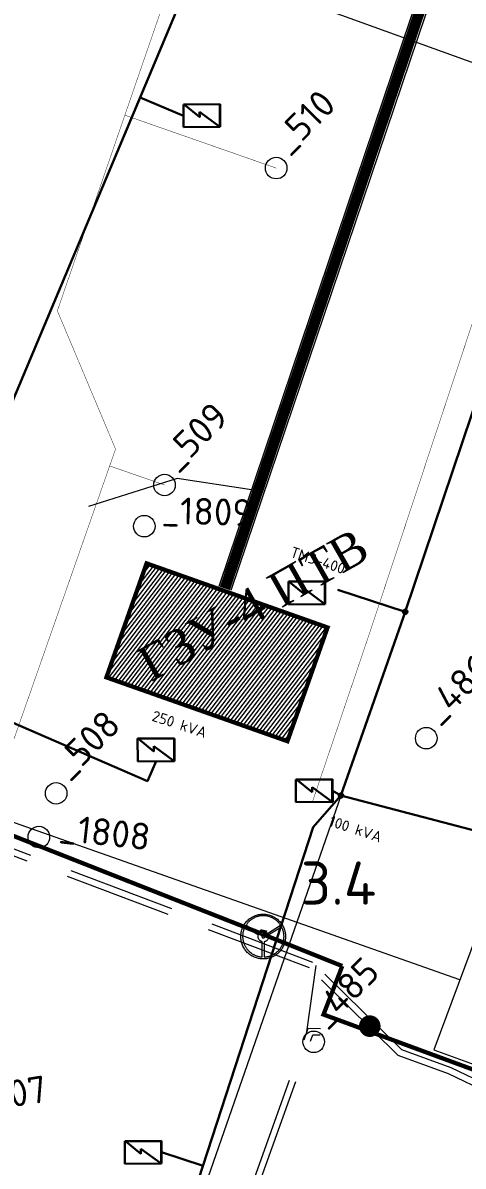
# Model space of a CAD drawing. Header units: millimetres. Extents: x 519 to 9564855, y -810 to 5021775.
# Drawn here: x 9530698 to 9530902, y 4999253 to 4999784 of the extents above; entities that cross this region are included whole.
import ezdxf

# ---------------------------------------------------------------- set-up
doc = ezdxf.new("R2010")
doc.units = ezdxf.units.MM
doc.header["$LTSCALE"] = 2
doc.header["$MEASUREMENT"] = 0
doc.linetypes.add('92051501$0$GROUND2', pattern=[35, 25, -10])
for name, color, linetype in [('COMPOUND', 3, 'Continuous'), ('FIBERGLASS', 212, 'Continuous'), ('OilColl&Flowlines', 3, 'Continuous'), ('OLD WELLS(dr.bfr2000)', 24, 'Continuous'), ('PPLINE_WAT', 7, 'WTR_LINE'), ('ROAD_FIELD', 255, '92051501$0$GROUND2'), ('ROAD_GROUND', 9, 'Continuous'), ('vodovod', 5, 'Continuous'), ('Скважины на 2015 год', 7, 'Continuous')]:
    doc.layers.add(name, color=color, linetype=linetype)
for name, color, linetype, lineweight in [('SteamInjInfrastructure', 25, 'Continuous', 100), ('Электро', 1, 'Continuous', 30), ('Электроснаб', 1, 'Continuous', 18), ('Электроснабжене', 1, 'Continuous', 18)]:
    doc.layers.add(name, color=color, linetype=linetype, lineweight=lineweight)
doc.styles.add('92051501$0$STANDARD', font='simplex.shx')
doc.styles.add('Elect', font='isocpeur.ttf')
doc.styles.get("Standard").update_dxf_attribs({"font": 'isocpeur.ttf', "width": 0.5})
doc.linetypes.add('STM_LINE', pattern='A,0.5,-0.2,["S",92051501$0$STANDARD,S=0.1,R=0,X=-0.1,Y=-0.05],-0.05', length=0.75)
doc.linetypes.add('WTR_LINE', pattern='A,0.5,-0.2,["W",92051501$0$STANDARD,S=0.1,R=0,X=-0.1,Y=-0.05],-0.05', length=0.75)

msp = doc.modelspace()

# ---------------------------------------------------------------- hatches: boundary and pattern name
at = {"layer": 'Скважины на 2015 год', "linetype": 'ByBlock', "lineweight": 0, "ltscale": 5}
h = msp.add_hatch(dxfattribs=at)
h.set_pattern_fill('ANSI31', color=5, scale=12, angle=7.5725136, style=0)
h.set_pattern_definition([(52.572513574, (746399.5125, -1213229.388), (-1.19118473032, 0.9116353099), [])])
h.paths.add_polyline_path([(9530736.32831, 4999479.7464), (9530820.29661, 4999450.11053), (9530838.92153, 4999502.88114), (9530754.95323, 4999532.51701)])
h.paths.add_polyline_path([(9530757.77752, 4999467.39454), (9530862.99825, 4999527.10122), (9530846.13805, 4999556.81385), (9530740.91732, 4999497.10717)], flags=9)

# ---------------------------------------------------------------- linework, layer by layer
at = {"layer": 'COMPOUND', "lineweight": 0, "const_width": 2, "elevation": 0}
msp.add_lwpolyline([(9530820.29661, 4999450.11053), (9530736.32831, 4999479.7464), (9530754.96445, 4999532.63035), (9530838.92153, 4999502.88114), (9530820.29661, 4999450.11053)], dxfattribs=at)
at = {"layer": 'FIBERGLASS', "linetype": 'ByBlock', "lineweight": 0, "ltscale": 50, "const_width": 0.2, "elevation": 0}
msp.add_lwpolyline([(9531471.80978, 5001176.46627), (9531075.60101, 5000046.48218), (9531034.33262, 5000031.22046), (9530859.14665, 4999502.46018), (9530831.87834, 4999421.87246)], dxfattribs=at)
at = {"layer": 'OilColl&Flowlines', "lineweight": 0}
msp.add_line((9530679.2, 4998948.19), (9530845.31, 4999425.38), dxfattribs=at)
at = {"layer": 'OilColl&Flowlines', "lineweight": 0, "const_width": 2}
for points in [[(9530807.76635, 4999360.99414), (9530575.437, 4999452.555), (9530117.037, 4999610.455), (9530188.637, 4999808.955), (9530167.037, 4999981.955), (9530165.837, 4999982.555), (9530164.837, 4999982.955), (9530155.337, 4999986.355)], [(9530845.737, 4999345.755), (9530807.737, 4999360.955), (9530808.337, 4999361.755), (9530809.637, 4999361.455), (9530809.237, 4999360.555)], [(9531270.637, 4999342.455), (9531205.437, 4999162.555), (9531204.737, 4999160.655), (9531204.137, 4999160.855), (9531212.837, 4999184.855), (9530837.037, 4999323.255), (9530845.737, 4999345.755)]]:
    msp.add_lwpolyline(points, dxfattribs=at)
at = {"layer": 'OilColl&Flowlines', "lineweight": 0}
for points in [[(9530809.05078, 4999369.81876), (9530809.05078, 4999369.81876), (9530809.58051, 4999369.80837), (9530810.09984, 4999369.76683), (9530810.61918, 4999369.69412), (9530811.12813, 4999369.61102), (9530811.62669, 4999369.48638), (9530812.11486, 4999369.35136), (9530812.60304, 4999369.18517), (9530813.07044, 4999368.99821), (9530813.52746, 4999368.79047), (9530813.97408, 4999368.56197), (9530814.41033, 4999368.31269), (9530814.83618, 4999368.04263), (9530815.24126, 4999367.7518), (9530815.63596, 4999367.4402), (9530816.00988, 4999367.11821), (9530816.37341, 4999366.77545), (9530816.71618, 4999366.41192), (9530817.04855, 4999366.038), (9530817.36015, 4999365.6433), (9530817.65098, 4999365.23822), (9530817.92103, 4999364.81236), (9530818.17032, 4999364.37612), (9530818.39882, 4999363.92949), (9530818.61694, 4999363.47248), (9530818.8039, 4999362.99469), (9530818.97009, 4999362.5169), (9530819.10512, 4999362.01834), (9530819.21937, 4999361.51978), (9530819.31285, 4999361.01083), (9530819.38556, 4999360.49149), (9530819.42711, 4999359.96177), (9530819.43749, 4999359.43205), (9530819.43749, 4999359.43205), (9530819.42711, 4999358.89194), (9530819.38556, 4999358.36222), (9530819.31285, 4999357.84288), (9530819.21937, 4999357.33393), (9530819.10512, 4999356.83537), (9530818.97009, 4999356.33681), (9530818.8039, 4999355.84863), (9530818.61694, 4999355.38123), (9530818.39882, 4999354.92422), (9530818.17032, 4999354.47759), (9530817.92103, 4999354.04135), (9530817.65098, 4999353.61549), (9530817.36015, 4999353.21041), (9530817.04855, 4999352.81571), (9530816.71618, 4999352.44179), (9530816.37341, 4999352.07826), (9530816.00988, 4999351.7355), (9530815.63596, 4999351.41351), (9530815.24126, 4999351.10191), (9530814.83618, 4999350.81108), (9530814.41033, 4999350.54102), (9530813.97408, 4999350.29174), (9530813.52746, 4999350.06324), (9530813.07044, 4999349.8555), (9530812.60304, 4999349.66854), (9530812.11486, 4999349.51274), (9530811.62669, 4999349.36733), (9530811.12813, 4999349.25307), (9530810.61918, 4999349.15959), (9530810.09984, 4999349.09727), (9530809.58051, 4999349.05572), (9530809.05078, 4999349.04534), (9530809.05078, 4999349.04534), (9530808.51067, 4999349.05572), (9530807.98095, 4999349.09727), (9530807.46162, 4999349.15959), (9530806.95267, 4999349.25307), (9530806.44372, 4999349.36733), (9530805.95554, 4999349.51274), (9530805.46737, 4999349.66854), (9530804.99997, 4999349.8555), (9530804.53256, 4999350.06324), (9530804.08594, 4999350.29174), (9530803.64969, 4999350.54102), (9530803.23423, 4999350.81108), (9530802.82914, 4999351.10191), (9530802.43445, 4999351.41351), (9530802.06053, 4999351.7355), (9530801.69699, 4999352.07826), (9530801.35423, 4999352.44179), (9530801.02186, 4999352.81571), (9530800.72064, 4999353.21041), (9530800.42981, 4999353.61549), (9530800.15976, 4999354.04135), (9530799.91048, 4999354.47759), (9530799.68197, 4999354.92422), (9530799.47424, 4999355.38123), (9530799.28728, 4999355.84863), (9530799.13147, 4999356.33681), (9530798.98606, 4999356.83537), (9530798.87181, 4999357.33393), (9530798.77833, 4999357.84288), (9530798.71601, 4999358.36222), (9530798.67446, 4999358.89194), (9530798.66407, 4999359.43205), (9530798.66407, 4999359.43205), (9530798.67446, 4999359.96177), (9530798.71601, 4999360.49149), (9530798.77833, 4999361.01083), (9530798.87181, 4999361.51978), (9530798.98606, 4999362.01834), (9530799.13147, 4999362.5169), (9530799.28728, 4999362.99469), (9530799.47424, 4999363.47248), (9530799.68197, 4999363.92949), (9530799.91048, 4999364.37612), (9530800.15976, 4999364.81236), (9530800.42981, 4999365.23822), (9530800.72064, 4999365.6433), (9530801.02186, 4999366.038), (9530801.35423, 4999366.41192), (9530801.69699, 4999366.77545), (9530802.06053, 4999367.11821), (9530802.43445, 4999367.4402), (9530802.82914, 4999367.7518), (9530803.23423, 4999368.04263), (9530803.64969, 4999368.31269), (9530804.08594, 4999368.56197), (9530804.53256, 4999368.79047), (9530804.99997, 4999368.99821), (9530805.46737, 4999369.18517), (9530805.95554, 4999369.35136), (9530806.44372, 4999369.48638), (9530806.95267, 4999369.61102), (9530807.46162, 4999369.69412), (9530807.98095, 4999369.76683), (9530808.51067, 4999369.80837), (9530809.05078, 4999369.81876)], [(9530807.18118, 4999360.85503), (9530807.18118, 4999360.85503), (9530807.38891, 4999361.10431), (9530807.6278, 4999361.32243), (9530807.88747, 4999361.499), (9530808.14714, 4999361.63403), (9530808.42758, 4999361.72751), (9530808.71841, 4999361.80022), (9530809.00924, 4999361.83138), (9530809.30006, 4999361.83138), (9530809.58051, 4999361.80022), (9530809.86095, 4999361.7379), (9530810.12061, 4999361.6548), (9530810.35951, 4999361.54055), (9530810.58802, 4999361.40552), (9530810.77498, 4999361.23934), (9530810.94116, 4999361.06276), (9530811.07619, 4999360.85503), (9530817.1628, 4999364.66695), (9530817.1628, 4999364.66695), (9530817.01739, 4999364.90584), (9530816.8512, 4999365.13435), (9530816.68502, 4999365.36286), (9530816.50844, 4999365.59137), (9530816.32148, 4999365.80949), (9530816.13452, 4999366.02761), (9530815.92679, 4999366.23534), (9530815.71905, 4999366.44308), (9530815.50093, 4999366.64043), (9530815.28281, 4999366.83777), (9530815.04392, 4999367.02473), (9530814.80502, 4999367.20131), (9530814.56613, 4999367.37788), (9530814.31685, 4999367.54407), (9530814.05718, 4999367.71026), (9530813.79751, 4999367.85567), (9530813.52746, 4999368.00108), (9530813.2574, 4999368.1465), (9530812.97696, 4999368.27114), (9530812.69652, 4999368.39578), (9530812.41608, 4999368.51003), (9530812.12525, 4999368.6139), (9530811.83442, 4999368.70738), (9530811.54359, 4999368.79047), (9530811.24238, 4999368.87357), (9530810.94116, 4999368.93589), (9530810.63995, 4999368.99821), (9530810.32835, 4999369.05014), (9530810.02713, 4999369.0813), (9530809.71553, 4999369.11246), (9530809.40393, 4999369.12285), (9530809.09233, 4999369.13324), (9530809.09233, 4999369.13324), (9530808.78073, 4999369.12285), (9530808.46913, 4999369.11246), (9530808.15753, 4999369.0813), (9530807.84593, 4999369.05014), (9530807.54471, 4999368.99821), (9530807.2435, 4999368.94628), (9530806.94228, 4999368.88396), (9530806.65145, 4999368.81125), (9530806.35024, 4999368.71777), (9530806.0698, 4999368.62429), (9530805.77897, 4999368.53081), (9530805.49853, 4999368.41655), (9530805.22847, 4999368.29191), (9530804.95842, 4999368.16727), (9530804.68837, 4999368.03224), (9530804.4287, 4999367.88683), (9530804.16903, 4999367.74142), (9530803.91975, 4999367.57523), (9530803.67047, 4999367.40904), (9530803.43157, 4999367.24285), (9530803.20307, 4999367.05589), (9530802.97456, 4999366.86893), (9530802.75644, 4999366.68197), (9530802.53832, 4999366.47424), (9530802.33058, 4999366.2665), (9530802.13323, 4999366.05877), (9530801.94627, 4999365.84065), (9530801.75931, 4999365.61214), (9530801.58274, 4999365.38363), (9530801.40616, 4999365.15513), (9530801.25036, 4999364.91623), (9530801.09456, 4999364.66695), (9530807.18118, 4999360.85503)], [(9530808.6457, 4999357.04311), (9530808.6457, 4999357.04311), (9530808.40681, 4999357.1262), (9530808.1783, 4999357.21968), (9530807.94979, 4999357.34432), (9530807.74206, 4999357.47935), (9530807.54471, 4999357.63515), (9530807.36814, 4999357.80133), (9530807.20195, 4999357.9883), (9530807.06692, 4999358.18564), (9530806.94228, 4999358.39338), (9530806.83841, 4999358.6115), (9530806.76571, 4999358.84001), (9530806.71377, 4999359.0789), (9530806.693, 4999359.32818), (9530806.70339, 4999359.57746), (9530806.74493, 4999359.82674), (9530806.81764, 4999360.08641), (9530800.61677, 4999363.98143), (9530800.61677, 4999363.98143), (9530800.48175, 4999363.73215), (9530800.35711, 4999363.48287), (9530800.24285, 4999363.2232), (9530800.13899, 4999362.96353), (9530800.03512, 4999362.69348), (9530799.94164, 4999362.41303), (9530799.85854, 4999362.14298), (9530799.78584, 4999361.85215), (9530799.72352, 4999361.57171), (9530799.67158, 4999361.28088), (9530799.61965, 4999360.99006), (9530799.58849, 4999360.69923), (9530799.55733, 4999360.39801), (9530799.53656, 4999360.0968), (9530799.52617, 4999359.79558), (9530799.52617, 4999359.49437), (9530799.53656, 4999359.19315), (9530799.55733, 4999358.89194), (9530799.5781, 4999358.58034), (9530799.61965, 4999358.27912), (9530799.6612, 4999357.97791), (9530799.72352, 4999357.67669), (9530799.78584, 4999357.37548), (9530799.85854, 4999357.07427), (9530799.94164, 4999356.77305), (9530800.03512, 4999356.48222), (9530800.13899, 4999356.19139), (9530800.25324, 4999355.90057), (9530800.37788, 4999355.60974), (9530800.51291, 4999355.3293), (9530800.65832, 4999355.04886), (9530800.81412, 4999354.76842), (9530800.81412, 4999354.76842), (9530800.96992, 4999354.49836), (9530801.1465, 4999354.23869), (9530801.31268, 4999353.97903), (9530801.49964, 4999353.72974), (9530801.69699, 4999353.49085), (9530801.89434, 4999353.25196), (9530802.09169, 4999353.02345), (9530802.30981, 4999352.80533), (9530802.51754, 4999352.59759), (9530802.74605, 4999352.38986), (9530802.97456, 4999352.19251), (9530803.21345, 4999352.00555), (9530803.45235, 4999351.81859), (9530803.69124, 4999351.6524), (9530803.94052, 4999351.48621), (9530804.20019, 4999351.33041), (9530804.44947, 4999351.17461), (9530804.71953, 4999351.03959), (9530804.97919, 4999350.90456), (9530805.24925, 4999350.77992), (9530805.5193, 4999350.66566), (9530805.79974, 4999350.5618), (9530806.0698, 4999350.45793), (9530806.35024, 4999350.37484), (9530806.64107, 4999350.29174), (9530806.92151, 4999350.21904), (9530807.20195, 4999350.15672), (9530807.49278, 4999350.10478), (9530807.7836, 4999350.05285), (9530808.06405, 4999350.02169), (9530808.35487, 4999350.00092), (9530808.6457, 4999349.98014), (9530808.6457, 4999357.04311)], [(9530811.43973, 4999360.08641), (9530811.43973, 4999360.08641), (9530811.50205, 4999359.81636), (9530811.53321, 4999359.5463), (9530811.53321, 4999359.28663), (9530811.51243, 4999359.03735), (9530811.47089, 4999358.78807), (9530811.40857, 4999358.54918), (9530811.31509, 4999358.33106), (9530811.21122, 4999358.12332), (9530811.07619, 4999357.92598), (9530810.91, 4999357.73901), (9530810.73343, 4999357.58321), (9530810.53608, 4999357.42741), (9530810.31796, 4999357.30277), (9530810.07907, 4999357.19891), (9530809.8194, 4999357.10543), (9530809.53896, 4999357.04311), (9530809.53896, 4999349.98014), (9530809.53896, 4999349.98014), (9530809.8194, 4999349.99053), (9530810.09984, 4999350.0113), (9530810.38028, 4999350.04246), (9530810.66072, 4999350.08401), (9530810.94116, 4999350.13594), (9530811.22161, 4999350.18788), (9530811.50205, 4999350.26058), (9530811.78249, 4999350.33329), (9530812.06293, 4999350.41638), (9530812.34337, 4999350.50986), (9530812.62381, 4999350.61373), (9530812.89387, 4999350.7176), (9530813.16392, 4999350.84224), (9530813.43398, 4999350.96688), (9530813.70403, 4999351.10191), (9530813.9637, 4999351.24732), (9530814.22337, 4999351.39273), (9530814.48303, 4999351.55892), (9530814.73231, 4999351.72511), (9530814.9816, 4999351.90168), (9530815.22049, 4999352.07826), (9530815.45938, 4999352.2756), (9530815.68789, 4999352.47295), (9530815.9164, 4999352.68069), (9530816.13452, 4999352.88842), (9530816.34225, 4999353.11693), (9530816.54999, 4999353.34544), (9530816.74734, 4999353.58433), (9530816.9343, 4999353.82322), (9530817.12126, 4999354.07251), (9530817.28744, 4999354.33217), (9530817.45363, 4999354.60223), (9530817.45363, 4999354.60223), (9530817.60943, 4999354.88267), (9530817.75485, 4999355.16311), (9530817.88987, 4999355.45394), (9530818.01451, 4999355.73438), (9530818.11838, 4999356.02521), (9530818.22225, 4999356.32642), (9530818.31573, 4999356.61725), (9530818.39882, 4999356.90808), (9530818.47153, 4999357.20929), (9530818.54424, 4999357.51051), (9530818.59617, 4999357.80133), (9530818.63772, 4999358.10255), (9530818.66888, 4999358.40376), (9530818.70004, 4999358.70498), (9530818.71042, 4999358.99581), (9530818.72081, 4999359.29702), (9530818.72081, 4999359.59824), (9530818.70004, 4999359.88906), (9530818.67926, 4999360.17989), (9530818.6481, 4999360.48111), (9530818.61694, 4999360.77193), (9530818.56501, 4999361.05238), (9530818.51308, 4999361.3432), (9530818.44037, 4999361.62364), (9530818.36766, 4999361.90409), (9530818.28457, 4999362.18453), (9530818.19109, 4999362.46497), (9530818.09761, 4999362.73502), (9530817.98335, 4999362.99469), (9530817.8691, 4999363.26474), (9530817.74446, 4999363.52441), (9530817.60943, 4999363.77369), (9530811.43973, 4999360.08641)], [(9530809.13388, 4999360.08641), (9530809.13388, 4999360.08641), (9530808.99885, 4999360.07602), (9530808.87421, 4999360.03448), (9530808.77034, 4999359.97216), (9530808.66648, 4999359.89945), (9530808.59377, 4999359.79558), (9530808.53145, 4999359.69172), (9530808.4899, 4999359.56708), (9530808.47951, 4999359.43205), (9530808.47951, 4999359.43205), (9530808.4899, 4999359.29702), (9530808.53145, 4999359.18277), (9530808.59377, 4999359.06851), (9530808.66648, 4999358.97503), (9530808.77034, 4999358.89194), (9530808.87421, 4999358.84001), (9530808.99885, 4999358.79846), (9530809.13388, 4999358.78807), (9530809.13388, 4999358.78807), (9530809.2689, 4999358.79846), (9530809.38316, 4999358.84001), (9530809.49741, 4999358.89194), (9530809.59089, 4999358.97503), (9530809.67399, 4999359.06851), (9530809.72592, 4999359.18277), (9530809.76747, 4999359.29702), (9530809.77785, 4999359.43205), (9530809.77785, 4999359.43205), (9530809.76747, 4999359.56708), (9530809.72592, 4999359.69172), (9530809.67399, 4999359.79558), (9530809.59089, 4999359.89945), (9530809.49741, 4999359.97216), (9530809.38316, 4999360.03448), (9530809.2689, 4999360.07602), (9530809.13388, 4999360.08641)]]:
    msp.add_lwpolyline(points, dxfattribs=at)
at = {"layer": 'OilColl&Flowlines', "lineweight": 0, "const_width": 5}
msp.add_lwpolyline([(9530858.77946, 4999320.33822, 1), (9530858.25082, 4999315.36625, 1)], format="xyb", close=True, dxfattribs=at)
at = {"layer": 'OLD WELLS(dr.bfr2000)', "lineweight": 0}
for centre in [(9530815.1, 4999716.1), (9530763.3, 4999569), (9530753.9, 4999549.9), (9530884.7, 4999451.5), (9530713, 4999425.9), (9530705, 4999405.6), (9530832.5, 4999310.6)]:
    msp.add_circle(centre, 5, dxfattribs=at)
at = {"layer": 'PPLINE_WAT', "color": 5, "lineweight": 0, "ltscale": 2}
msp.add_lwpolyline([(9529678.04536, 4999710.05417), (9530509.067, 4999861.038), (9530574.027, 4999857.44), (9530635.798, 4999849.551), (9530710.92893, 4999832.69702), (9530791.425, 4999806.726), (9532887.30423, 4999049.66301), (9532891.568, 4999047.93), (9533000, 4999292.00293)], dxfattribs=at)
at = {"layer": 'ROAD_FIELD', "lineweight": 0}
msp.add_lwpolyline([(9530803.58196, 4999566.8454), (9530769.157, 4999572.007), (9530727.959, 4999559.066)], dxfattribs=at)
at = {"layer": 'ROAD_GROUND', "lineweight": 0, "const_width": 5}
msp.add_lwpolyline([(9530888.5939, 4999809.4403), (9530791.27958, 4999520.99598)], dxfattribs=at)
at = {"layer": 'ROAD_GROUND', "lineweight": 0}
for points in [[(9530887.98556, 4999809.6604), (9530885.75131, 4999810.39932), (9530788.437, 4999521.955)], [(9530891.43648, 4999808.48128), (9530794.12217, 4999520.03696)]]:
    msp.add_lwpolyline(points, dxfattribs=at)
at = {"layer": 'ROAD_GROUND', "linetype": '92051501$0$GROUND2', "lineweight": 0}
for points in [[(9531004.22578, 4999451.42408), (9530970.537, 4999376.655), (9530920.837, 4999286.655), (9530896.237, 4999298.555), (9530873.31154, 4999306.84464), (9530832.137, 4999347.455), (9530624.137, 4999426.255), (9530474.737, 4999482.855), (9530323.037, 4999536.455), (9530189.337, 4999581.355), (9530142.637, 4999597.455), (9530123.537, 4999591.455), (9530077.837, 4999475.255), (9530048.137, 4999394.455), (9530034.037, 4999355.755)], [(9531006.96096, 4999450.19168), (9530973.2221, 4999375.31147), (9530922.08921, 4999282.71669), (9530895.07061, 4999295.78666), (9530871.67305, 4999304.24701), (9530830.48155, 4999344.87409), (9530623.07389, 4999423.44969), (9530473.70574, 4999480.03762), (9530322.05969, 4999533.61856), (9530188.37056, 4999578.51491), (9530142.59338, 4999594.29676), (9530125.80405, 4999589.02262), (9530080.64118, 4999474.18836), (9530050.95428, 4999393.424), (9530036.85574, 4999354.72802)], [(9530829.31016, 4999315.20915), (9530833.6649, 4999345.94803)], [(9530752.737, 4999033.755), (9530751.037, 4999020.055), (9530739.337, 4999019.255), (9530756.537, 4999079.855), (9530769.237, 4999110.955), (9530788.937, 4999168.155), (9530803.237, 4999216.855), (9530804.337, 4999245.655), (9530829.937, 4999316.955), (9530835.637, 4999316.755)], [(9530749.75983, 4999034.12443), (9530748.36445, 4999022.87927), (9530743.38758, 4999022.53897), (9530759.37744, 4999078.87534), (9530772.04612, 4999109.89864), (9530791.796, 4999167.24346), (9530806.22058, 4999216.36772), (9530807.31713, 4999245.0774), (9530832.02046, 4999313.88005), (9530835.5318, 4999313.75685)]]:
    msp.add_lwpolyline(points, dxfattribs=at)
at = {"layer": 'SteamInjInfrastructure', "color": 6, "linetype": 'STM_LINE', "lineweight": 0, "ltscale": 15}
for p, q in [((9531170.771, 5000067.691), (9530888.188, 4999306.873)), ((9530900.27681, 4999339.42056), (9530122.141, 4999613.797)), ((9530888.188, 4999306.873), (9531234.569, 4999179.685))]:
    msp.add_line(p, q, dxfattribs=at)
at = {"layer": 'vodovod', "linetype": 'WTR_LINE', "lineweight": 0, "ltscale": 5, "const_width": 0.2, "elevation": -8.49546}
for points in [[(9530874.60274, 5000116.82582), (9530713.5697, 4999649.86496), (9530740.56833, 4999585.67768), (9530583.71638, 4999137.87069), (9530086.28228, 4999314.10839), (9530240.27257, 4999756.28606), (9530196.17035, 4999770.3816)], [(9530744.87966, 4999740.65706), (9530815.09969, 4999716.10243)], [(9530737.83116, 4999577.86315), (9530763.35999, 4999569.00003)]]:
    msp.add_lwpolyline(points, dxfattribs=at)
at = {"layer": 'Электро'}
for p, q in [((9530641.74945, 4999486.54403, 0), (9530842.41963, 4999964.37891, 0)), ((9530991.36984, 4999856.49464, 0), (9530874.94554, 4999510.15307, 0)), ((9530772.06649, 4999740.40681, 0), (9530751.91495, 4999748.86959, 0)), ((9530772.03414, 4999745.69298, 0), (9530789.08257, 4999745.79732, 0)), ((9530772.09884, 4999735.12063, 0), (9530772.03414, 4999745.69298, 0)), ((9530788.98532, 4999745.69887, 0), (9530772.38972, 4999745.5973, 0)), ((9530772.38972, 4999745.5973, 0), (9530779.6015, 4999739.77007, 0)), ((9530788.91163, 4999735.25641, 0), (9530788.98532, 4999745.69887, 0)), ((9530789.08257, 4999745.79732, 0), (9530789.14728, 4999735.22497, 0)), ((9530779.6015, 4999739.77007, 0), (9530779.58696, 4999742.1453, 0)), ((9530779.58696, 4999742.1453, 0), (9530788.91163, 4999735.25641, 0)), ((9530789.14728, 4999735.22497, 0), (9530772.09884, 4999735.12063, 0)), ((9530399.27825, 4999585.67414, 0), (9530755.42755, 4999431.62337, 0)), ((9530820.76343, 4999524.15774, 0), (9530837.81187, 4999524.26208, 0)), ((9530820.82814, 4999513.58539, 0), (9530820.76343, 4999524.15774, 0)), ((9530837.71461, 4999524.16363, 0), (9530821.11901, 4999524.06207, 0)), ((9530821.11901, 4999524.06207, 0), (9530828.33079, 4999518.23483, 0)), ((9530828.33079, 4999518.23483, 0), (9530828.31626, 4999520.61007, 0)), ((9530828.31626, 4999520.61007, 0), (9530837.64092, 4999513.72117, 0)), ((9530837.64092, 4999513.72117, 0), (9530837.71461, 4999524.16363, 0)), ((9530837.81187, 4999524.26208, 0), (9530837.87657, 4999513.68973, 0)), ((9530874.94554, 4999510.15307, 0), (9530843.72558, 4999520.36449, 0)), ((9530837.87657, 4999513.68973, 0), (9530820.82814, 4999513.58539, 0)), ((9530875.03952, 4999510.43267, 0), (9530845.15079, 4999424.91189, 0)), ((9530750.81452, 4999451.30309, 0), (9530767.86295, 4999451.40743, 0)), ((9530750.87923, 4999440.73074, 0), (9530750.81452, 4999451.30309, 0)), ((9530767.7657, 4999451.30898, 0), (9530751.1701, 4999451.20741, 0)), ((9530751.1701, 4999451.20741, 0), (9530758.38188, 4999445.38018, 0)), ((9530767.69201, 4999440.86652, 0), (9530767.7657, 4999451.30898, 0)), ((9530767.86295, 4999451.40743, 0), (9530767.92766, 4999440.83508, 0)), ((9530758.38188, 4999445.38018, 0), (9530758.36735, 4999447.75541, 0)), ((9530758.36735, 4999447.75541, 0), (9530767.69201, 4999440.86652, 0)), ((9530767.92766, 4999440.83508, 0), (9530750.87923, 4999440.73074, 0)), ((9530755.42755, 4999431.62337, 0), (9530759.40344, 4999440.78291, 0)), ((9530824.17611, 4999432.39807, 0), (9530841.22454, 4999432.5024, 0)), ((9530824.24081, 4999421.82572, 0), (9530824.17611, 4999432.39807, 0)), ((9530841.12728, 4999432.40395, 0), (9530824.53168, 4999432.30239, 0)), ((9530824.53168, 4999432.30239, 0), (9530831.74346, 4999426.47516, 0)), ((9530841.05359, 4999421.96149, 0), (9530841.12728, 4999432.40395, 0)), ((9530841.22454, 4999432.5024, 0), (9530841.28924, 4999421.93005, 0)), ((9530831.74346, 4999426.47516, 0), (9530831.72893, 4999428.85039, 0)), ((9530831.72893, 4999428.85039, 0), (9530841.05359, 4999421.96149, 0)), ((9530832.22236, 4999410.22253), (9530845.15079, 4999424.91189, 0)), ((9530845.15079, 4999424.91189, 0), (9530841.09044, 4999427.18272, 0)), ((9530845.15079, 4999424.91189, 0), (9530999.69657, 4999384.389, 0)), ((9530841.28924, 4999421.93005, 0), (9530824.24081, 4999421.82572, 0)), ((9530657.16628, 4998871.45533), (9530832.22236, 4999410.22253)), ((9530744.80163, 4999264.52264), (9530761.85006, 4999264.62697)), ((9530744.86634, 4999253.95028), (9530744.80163, 4999264.52264)), ((9530761.75281, 4999264.52852), (9530745.15721, 4999264.42696)), ((9530745.15721, 4999264.42696), (9530752.36899, 4999258.59972)), ((9530752.36899, 4999258.59972), (9530752.35445, 4999260.97496)), ((9530752.35445, 4999260.97496), (9530761.67912, 4999254.08606)), ((9530761.67912, 4999254.08606), (9530761.75281, 4999264.52852)), ((9530761.85006, 4999264.62697), (9530761.91477, 4999254.05462)), ((9530761.91477, 4999254.05462), (9530744.86634, 4999253.95028))]:
    msp.add_line(p, q, dxfattribs=at)
at = {"layer": 'Электро', "ltscale": 25}
msp.add_line((9530761.88242, 4999259.3408), (9530781.16246, 4999253.07633), dxfattribs=at)
for centre, start, end in [((9530874.94554, 4999510.15307, 0), 162, 342), ((9530874.94554, 4999510.15307, 0), 342, 162), ((9530845.15079, 4999424.91189, 0), 162, 342), ((9530845.15079, 4999424.91189, 0), 342, 162)]:
    msp.add_arc(centre, 1, start, end, dxfattribs=at)
at = {"layer": 'Электроснаб', "color": 1, "linetype": 'ByBlock', "lineweight": 0}
for p, q in [((9530641.74945, 4999486.54403, 0), (9530842.41963, 4999964.37891, 0)), ((9530991.36984, 4999856.49464, 0), (9530874.94554, 4999510.15307, 0)), ((9530772.06649, 4999740.40681, 0), (9530751.91495, 4999748.86959, 0)), ((9530772.03414, 4999745.69298, 0), (9530789.08257, 4999745.79732, 0)), ((9530772.09884, 4999735.12063, 0), (9530772.03414, 4999745.69298, 0)), ((9530788.98532, 4999745.69887, 0), (9530772.38972, 4999745.5973, 0)), ((9530772.38972, 4999745.5973, 0), (9530779.6015, 4999739.77007, 0)), ((9530788.91163, 4999735.25641, 0), (9530788.98532, 4999745.69887, 0)), ((9530789.08257, 4999745.79732, 0), (9530789.14728, 4999735.22497, 0)), ((9530779.6015, 4999739.77007, 0), (9530779.58696, 4999742.1453, 0)), ((9530779.58696, 4999742.1453, 0), (9530788.91163, 4999735.25641, 0)), ((9530789.14728, 4999735.22497, 0), (9530772.09884, 4999735.12063, 0)), ((9530399.27825, 4999585.67414, 0), (9530755.42755, 4999431.62337, 0)), ((9530820.76343, 4999524.15774, 0), (9530837.81187, 4999524.26208, 0)), ((9530820.82814, 4999513.58539, 0), (9530820.76343, 4999524.15774, 0)), ((9530837.71461, 4999524.16363, 0), (9530821.11901, 4999524.06207, 0)), ((9530821.11901, 4999524.06207, 0), (9530828.33079, 4999518.23483, 0)), ((9530828.33079, 4999518.23483, 0), (9530828.31626, 4999520.61007, 0)), ((9530828.31626, 4999520.61007, 0), (9530837.64092, 4999513.72117, 0)), ((9530837.64092, 4999513.72117, 0), (9530837.71461, 4999524.16363, 0)), ((9530837.81187, 4999524.26208, 0), (9530837.87657, 4999513.68973, 0)), ((9530874.94554, 4999510.15307, 0), (9530843.72558, 4999520.36449, 0)), ((9530837.87657, 4999513.68973, 0), (9530820.82814, 4999513.58539, 0)), ((9530875.03952, 4999510.43267, 0), (9530845.15079, 4999424.91189, 0)), ((9530750.81452, 4999451.30309, 0), (9530767.86295, 4999451.40743, 0)), ((9530750.87923, 4999440.73074, 0), (9530750.81452, 4999451.30309, 0)), ((9530767.7657, 4999451.30898, 0), (9530751.1701, 4999451.20741, 0)), ((9530751.1701, 4999451.20741, 0), (9530758.38188, 4999445.38018, 0)), ((9530767.69201, 4999440.86652, 0), (9530767.7657, 4999451.30898, 0)), ((9530767.86295, 4999451.40743, 0), (9530767.92766, 4999440.83508, 0)), ((9530758.38188, 4999445.38018, 0), (9530758.36735, 4999447.75541, 0)), ((9530758.36735, 4999447.75541, 0), (9530767.69201, 4999440.86652, 0)), ((9530767.92766, 4999440.83508, 0), (9530750.87923, 4999440.73074, 0)), ((9530755.42755, 4999431.62337, 0), (9530759.40344, 4999440.78291, 0)), ((9530824.17611, 4999432.39807, 0), (9530841.22454, 4999432.5024, 0)), ((9530824.24081, 4999421.82572, 0), (9530824.17611, 4999432.39807, 0)), ((9530841.12728, 4999432.40395, 0), (9530824.53168, 4999432.30239, 0)), ((9530824.53168, 4999432.30239, 0), (9530831.74346, 4999426.47516, 0)), ((9530841.05359, 4999421.96149, 0), (9530841.12728, 4999432.40395, 0)), ((9530841.22454, 4999432.5024, 0), (9530841.28924, 4999421.93005, 0)), ((9530831.74346, 4999426.47516, 0), (9530831.72893, 4999428.85039, 0)), ((9530831.72893, 4999428.85039, 0), (9530841.05359, 4999421.96149, 0)), ((9530832.22236, 4999410.22253), (9530845.15079, 4999424.91189, 0)), ((9530845.15079, 4999424.91189, 0), (9530841.09044, 4999427.18272, 0)), ((9530845.15079, 4999424.91189, 0), (9530999.69657, 4999384.389, 0)), ((9530841.28924, 4999421.93005, 0), (9530824.24081, 4999421.82572, 0)), ((9530657.16628, 4998871.45533), (9530832.22236, 4999410.22253)), ((9530744.80163, 4999264.52264), (9530761.85006, 4999264.62697)), ((9530744.86634, 4999253.95028), (9530744.80163, 4999264.52264)), ((9530761.75281, 4999264.52852), (9530745.15721, 4999264.42696)), ((9530745.15721, 4999264.42696), (9530752.36899, 4999258.59972)), ((9530752.36899, 4999258.59972), (9530752.35445, 4999260.97496)), ((9530752.35445, 4999260.97496), (9530761.67912, 4999254.08606)), ((9530761.67912, 4999254.08606), (9530761.75281, 4999264.52852)), ((9530761.85006, 4999264.62697), (9530761.91477, 4999254.05462)), ((9530761.91477, 4999254.05462), (9530744.86634, 4999253.95028))]:
    msp.add_line(p, q, dxfattribs=at)
at = {"layer": 'Электроснаб', "color": 1, "linetype": 'ByBlock', "lineweight": 0, "ltscale": 25}
msp.add_line((9530761.88242, 4999259.3408), (9530781.16246, 4999253.07633), dxfattribs=at)
for centre, start, end in [((9530874.94554, 4999510.15307, 0), 162, 342), ((9530874.94554, 4999510.15307, 0), 342, 162), ((9530845.15079, 4999424.91189, 0), 162, 342), ((9530845.15079, 4999424.91189, 0), 342, 162)]:
    msp.add_arc(centre, 1, start, end, dxfattribs=at)
at = {"layer": 'Электроснабжене', "color": 1, "linetype": 'ByBlock', "lineweight": 0}
for p, q in [((9530641.74945, 4999486.54403, 0), (9530842.41963, 4999964.37891, 0)), ((9530991.36984, 4999856.49464, 0), (9530874.94554, 4999510.15307, 0)), ((9530772.06649, 4999740.40681, 0), (9530751.91495, 4999748.86959, 0)), ((9530772.03414, 4999745.69298, 0), (9530789.08257, 4999745.79732, 0)), ((9530772.09884, 4999735.12063, 0), (9530772.03414, 4999745.69298, 0)), ((9530788.98532, 4999745.69887, 0), (9530772.38972, 4999745.5973, 0)), ((9530772.38972, 4999745.5973, 0), (9530779.6015, 4999739.77007, 0)), ((9530788.91163, 4999735.25641, 0), (9530788.98532, 4999745.69887, 0)), ((9530789.08257, 4999745.79732, 0), (9530789.14728, 4999735.22497, 0)), ((9530779.6015, 4999739.77007, 0), (9530779.58696, 4999742.1453, 0)), ((9530779.58696, 4999742.1453, 0), (9530788.91163, 4999735.25641, 0)), ((9530789.14728, 4999735.22497, 0), (9530772.09884, 4999735.12063, 0)), ((9530399.27825, 4999585.67414, 0), (9530755.42755, 4999431.62337, 0)), ((9530820.76343, 4999524.15774, 0), (9530837.81187, 4999524.26208, 0)), ((9530820.82814, 4999513.58539, 0), (9530820.76343, 4999524.15774, 0)), ((9530837.71461, 4999524.16363, 0), (9530821.11901, 4999524.06207, 0)), ((9530821.11901, 4999524.06207, 0), (9530828.33079, 4999518.23483, 0)), ((9530828.33079, 4999518.23483, 0), (9530828.31626, 4999520.61007, 0)), ((9530828.31626, 4999520.61007, 0), (9530837.64092, 4999513.72117, 0)), ((9530837.64092, 4999513.72117, 0), (9530837.71461, 4999524.16363, 0)), ((9530837.81187, 4999524.26208, 0), (9530837.87657, 4999513.68973, 0)), ((9530874.94554, 4999510.15307, 0), (9530843.72558, 4999520.36449, 0)), ((9530837.87657, 4999513.68973, 0), (9530820.82814, 4999513.58539, 0)), ((9530875.03952, 4999510.43267, 0), (9530845.15079, 4999424.91189, 0)), ((9530750.81452, 4999451.30309, 0), (9530767.86295, 4999451.40743, 0)), ((9530750.87923, 4999440.73074, 0), (9530750.81452, 4999451.30309, 0)), ((9530767.7657, 4999451.30898, 0), (9530751.1701, 4999451.20741, 0)), ((9530751.1701, 4999451.20741, 0), (9530758.38188, 4999445.38018, 0)), ((9530767.69201, 4999440.86652, 0), (9530767.7657, 4999451.30898, 0)), ((9530767.86295, 4999451.40743, 0), (9530767.92766, 4999440.83508, 0)), ((9530758.38188, 4999445.38018, 0), (9530758.36735, 4999447.75541, 0)), ((9530758.36735, 4999447.75541, 0), (9530767.69201, 4999440.86652, 0)), ((9530767.92766, 4999440.83508, 0), (9530750.87923, 4999440.73074, 0)), ((9530755.42755, 4999431.62337, 0), (9530759.40344, 4999440.78291, 0)), ((9530824.17611, 4999432.39807, 0), (9530841.22454, 4999432.5024, 0)), ((9530824.24081, 4999421.82572, 0), (9530824.17611, 4999432.39807, 0)), ((9530841.12728, 4999432.40395, 0), (9530824.53168, 4999432.30239, 0)), ((9530824.53168, 4999432.30239, 0), (9530831.74346, 4999426.47516, 0)), ((9530841.05359, 4999421.96149, 0), (9530841.12728, 4999432.40395, 0)), ((9530841.22454, 4999432.5024, 0), (9530841.28924, 4999421.93005, 0)), ((9530831.74346, 4999426.47516, 0), (9530831.72893, 4999428.85039, 0)), ((9530831.72893, 4999428.85039, 0), (9530841.05359, 4999421.96149, 0)), ((9530832.22236, 4999410.22253), (9530845.15079, 4999424.91189, 0)), ((9530845.15079, 4999424.91189, 0), (9530841.09044, 4999427.18272, 0)), ((9530845.15079, 4999424.91189, 0), (9530999.69657, 4999384.389, 0)), ((9530841.28924, 4999421.93005, 0), (9530824.24081, 4999421.82572, 0)), ((9530657.16628, 4998871.45533), (9530832.22236, 4999410.22253)), ((9530744.80163, 4999264.52264), (9530761.85006, 4999264.62697)), ((9530744.86634, 4999253.95028), (9530744.80163, 4999264.52264)), ((9530761.75281, 4999264.52852), (9530745.15721, 4999264.42696)), ((9530745.15721, 4999264.42696), (9530752.36899, 4999258.59972)), ((9530752.36899, 4999258.59972), (9530752.35445, 4999260.97496)), ((9530752.35445, 4999260.97496), (9530761.67912, 4999254.08606)), ((9530761.67912, 4999254.08606), (9530761.75281, 4999264.52852)), ((9530761.85006, 4999264.62697), (9530761.91477, 4999254.05462)), ((9530761.91477, 4999254.05462), (9530744.86634, 4999253.95028))]:
    msp.add_line(p, q, dxfattribs=at)
at = {"layer": 'Электроснабжене', "color": 1, "linetype": 'ByBlock', "lineweight": 0, "ltscale": 25}
msp.add_line((9530761.88242, 4999259.3408), (9530781.16246, 4999253.07633), dxfattribs=at)
for centre, start, end in [((9530874.94554, 4999510.15307, 0), 162, 342), ((9530874.94554, 4999510.15307, 0), 342, 162), ((9530845.15079, 4999424.91189, 0), 162, 342), ((9530845.15079, 4999424.91189, 0), 342, 162)]:
    msp.add_arc(centre, 1, start, end, dxfattribs=at)

# ---------------------------------------------------------------- texts
at = {"layer": 'COMPOUND', "color": 0, "lineweight": 0, "insert": (9530736.07454, 4999514.61141, -0.00006), "char_height": 16, "attachment_point": 1, "rotation": 29.5724029, "style": 'Elect'}
msp.add_mtext('{\\fArial|b0|i0|c0|p34;\\P\\fTimes New Roman|b0|i0|c204|p18;ГЗУ-\\fTimes New Roman|b0|i0|c0|p18;4\\fTimes New Roman|b0|i0|c204|p18; ПТВ}', dxfattribs=at)
at = {"layer": 'OilColl&Flowlines', "lineweight": 0, "style": 'Elect'}
msp.add_text('3.4', height=20, rotation=0, dxfattribs=at).set_placement((9530826.49273, 4999374.24102))
at = {"layer": 'OLD WELLS(dr.bfr2000)', "lineweight": 0, "style": 'Elect'}
for s, rotation, p in [(' _510', 44.9999999, (9530815.1, 4999716.1)), (' _509', 44.9999999, (9530763.3, 4999569)), (' _1809', 358.396949, (9530753.8615, 4999551.27247)), (' _486', 44.9999999, (9530884.7, 4999451.5)), (' _508', 44.9999999, (9530713, 4999425.9)), (' _1808', 353.692492, (9530706.07984, 4999404.8508)), (' _485', 44.9999999, (9530832.5, 4999310.6)), (' _1807', 9.004616, (9530660.56802, 4999275.04931))]:
    msp.add_text(s, height=12.5, rotation=rotation, dxfattribs=at).set_placement(p)
at = {"layer": 'Электро'}
for s, p in [('ТМЗ-400', (9530821.39064, 4999535.73919, -0.00006)), ('250 kVA', (9530756.98045, 4999459.74265, -0.00006)), ('100 kVA', (9530839.24745, 4999410.9196, -0.00006))]:
    msp.add_text(s, height=5, rotation=341.691556, dxfattribs=at).set_placement(p)
at = {"layer": 'Электроснаб', "color": 1, "linetype": 'ByBlock', "lineweight": 0}
for s, p in [('ТМЗ-400', (9530821.39064, 4999535.73919, -0.00006)), ('250 kVA', (9530756.98045, 4999459.74265, -0.00006)), ('100 kVA', (9530839.24745, 4999410.9196, -0.00006))]:
    msp.add_text(s, height=5, rotation=341.691556, dxfattribs=at).set_placement(p)
at = {"layer": 'Электроснабжене', "color": 1, "linetype": 'ByBlock', "lineweight": 0}
for s, p in [('ТМЗ-400', (9530821.39064, 4999535.73919, -0.00006)), ('250 kVA', (9530756.98045, 4999459.74265, -0.00006)), ('100 kVA', (9530839.24745, 4999410.9196, -0.00006))]:
    msp.add_text(s, height=5, rotation=341.691556, dxfattribs=at).set_placement(p)

doc.saveas('drawing.dxf')
